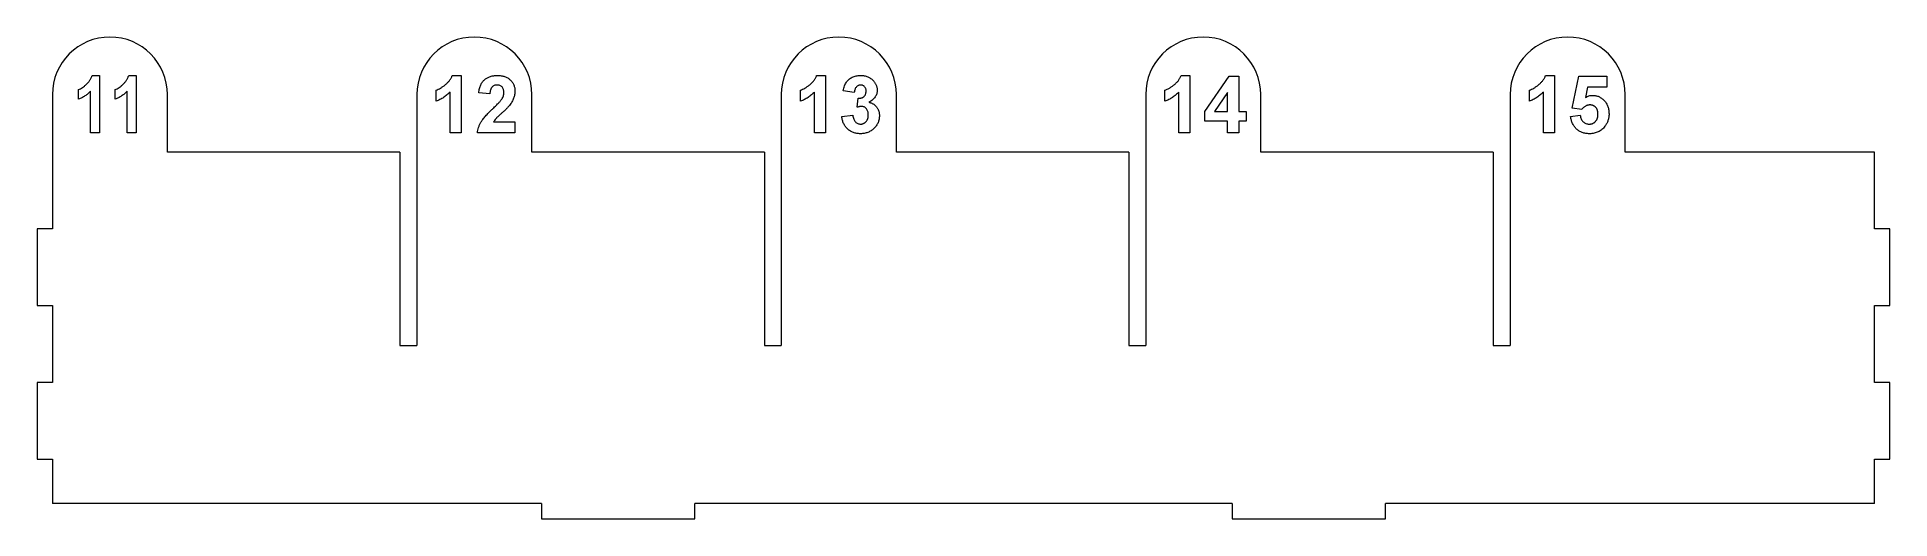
# Model space of a CAD drawing. Header units: millimetres. Extents: x -4 to 479, y 4 to 130.
import ezdxf

# ---------------------------------------------------------------- set-up
doc = ezdxf.new("R2010")
doc.units = ezdxf.units.MM

msp = doc.modelspace()

# ---------------------------------------------------------------- linework, layer by layer
at = {"color": 7, "linetype": 'Continuous', "lineweight": 15}
for p, q in [((6.82, 113.77), (6.82, 116.3)), ((10.35, 120), (12.27, 120)), ((12.27, 120), (12.27, 105)), ((16.36, 113.77), (16.36, 116.3)), ((19.9, 120), (21.82, 120)), ((21.82, 120), (21.82, 105)), ((100, 113.27), (100, 116.15)), ((104.22, 120), (106.54, 120)), ((106.54, 120), (106.54, 105)), ((195, 113.27), (195, 116.15)), ((199.22, 120), (201.54, 120)), ((201.54, 120), (201.54, 105)), ((209.04, 115.58), (206.15, 116.01)), ((290, 113.27), (290, 116.15)), ((294.22, 120), (296.54, 120)), ((296.54, 120), (296.54, 105)), ((300.38, 110.57), (306.73, 119.81)), ((306.73, 119.81), (309.23, 119.81)), ((309.23, 119.81), (309.23, 110.58)), ((385, 113.27), (385, 116.15)), ((389.22, 120), (391.54, 120)), ((391.54, 120), (391.54, 105)), ((396.15, 111.51), (397.88, 119.81)), ((397.88, 119.81), (405.19, 119.81)), ((400.2, 116.92), (399.61, 114.25)), ((405.19, 116.92), (400.2, 116.92)), ((405.19, 119.81), (405.19, 116.92)), ((0, 115), (0, 80)), ((9.94, 105), (9.94, 115.91)), ((19.48, 105), (19.48, 115.91)), ((30, 100), (30, 115)), ((95, 115), (95, 49.6)), ((103.65, 105), (103.65, 115.68)), ((114.04, 115.19), (111.15, 115.47)), ((125, 100), (125, 115)), ((190, 115), (190, 49.6)), ((198.65, 105), (198.65, 115.68)), ((209.81, 111.71), (210.08, 114.04)), ((220, 100), (220, 115)), ((285, 115), (285, 49.6)), ((293.65, 105), (293.65, 115.68)), ((306.35, 115.57), (302.91, 110.58)), ((306.35, 110.58), (306.35, 115.57)), ((315, 100), (315, 115)), ((380, 115), (380, 49.6)), ((388.65, 105), (388.65, 115.68)), ((398.67, 111.15), (396.15, 111.51)), ((410, 100), (410, 115)), ((115, 107.88), (120.58, 107.88)), ((120.58, 107.88), (120.58, 105)), ((205.77, 109.26), (208.65, 109.62)), ((300.38, 108.08), (300.38, 110.57)), ((306.35, 108.08), (300.38, 108.08)), ((302.91, 110.58), (306.35, 110.58)), ((306.35, 105), (306.35, 108.08)), ((309.23, 110.58), (311.15, 110.58)), ((311.15, 108.08), (309.23, 108.08)), ((309.23, 108.08), (309.23, 105)), ((311.15, 110.58), (311.15, 108.08)), ((395.77, 109.29), (398.27, 109.62)), ((12.27, 105), (9.94, 105)), ((21.82, 105), (19.48, 105)), ((106.54, 105), (103.65, 105)), ((120.58, 105), (110.77, 105)), ((201.54, 105), (198.65, 105)), ((296.54, 105), (293.65, 105)), ((309.23, 105), (306.35, 105)), ((391.54, 105), (388.65, 105)), ((90.6, 100), (30, 100)), ((90.6, 100), (90.6, 49.6)), ((185.6, 100), (125, 100)), ((185.6, 100), (185.6, 49.6)), ((280.6, 100), (220, 100)), ((280.6, 100), (280.6, 49.6)), ((375.6, 100), (315, 100)), ((375.6, 100), (375.6, 49.6)), ((475, 100), (410, 100)), ((475, 80), (475, 100)), ((-4, 80), (-4, 60)), ((0, 80), (-4, 80)), ((479, 80), (475, 80)), ((479, 60), (479, 80)), ((-4, 60), (0, 60)), ((0, 60), (0, 40)), ((475, 60), (479, 60)), ((475, 40), (475, 60)), ((90.6, 49.6), (95, 49.6)), ((185.6, 49.6), (190, 49.6)), ((280.6, 49.6), (285, 49.6)), ((375.6, 49.6), (380, 49.6)), ((-4, 40), (-4, 20)), ((0, 40), (-4, 40)), ((479, 40), (475, 40)), ((479, 20), (479, 40)), ((-4, 20), (0, 20)), ((0, 20), (0, 8.4)), ((475, 20), (479, 20)), ((475, 8.4), (475, 20)), ((127.5, 8.4), (0, 8.4)), ((127.5, 8.4), (127.5, 4.4)), ((167.5, 4.4), (167.5, 8.4)), ((307.5, 8.4), (167.5, 8.4)), ((307.5, 8.4), (307.5, 4.4)), ((475, 8.4), (347.5, 8.4)), ((347.5, 4.4), (347.5, 8.4)), ((127.5, 4.4), (167.5, 4.4)), ((307.5, 4.4), (347.5, 4.4))]:
    msp.add_line(p, q, dxfattribs=at)
for centre in [(15, 115), (110, 115), (205, 115), (300, 115), (395, 115)]:
    msp.add_arc(centre, 15, 0, 180, dxfattribs=at)
for points, knots in [([(6.82, 116.3), (6.99, 116.37), (7.34, 116.53), (7.85, 116.84), (8.37, 117.23), (8.79, 117.61), (9.13, 117.94), (9.37, 118.2), (9.58, 118.48), (9.78, 118.77), (9.95, 119.06), (10.11, 119.36), (10.24, 119.68), (10.32, 119.89), (10.35, 120)], [0, 0, 0, 0, 0.1046726, 0.2179224, 0.3405185, 0.4735651, 0.5421968, 0.6097032, 0.6755754, 0.741602, 0.8061045, 0.870958, 0.9351363, 1, 1, 1, 1]), ([(16.36, 116.3), (16.53, 116.37), (16.88, 116.53), (17.39, 116.84), (17.91, 117.23), (18.34, 117.61), (18.67, 117.94), (18.91, 118.2), (19.13, 118.48), (19.32, 118.77), (19.5, 119.06), (19.65, 119.36), (19.79, 119.68), (19.86, 119.89), (19.9, 120)], [0, 0, 0, 0, 0.104673, 0.217922, 0.340519, 0.473565, 0.542197, 0.609703, 0.675575, 0.741602, 0.806105, 0.870958, 0.935136, 1, 1, 1, 1]), ([(100, 116.15), (100.19, 116.23), (100.59, 116.38), (101.19, 116.7), (101.81, 117.09), (102.33, 117.48), (102.74, 117.83), (103.03, 118.11), (103.3, 118.39), (103.53, 118.69), (103.74, 119), (103.93, 119.32), (104.1, 119.65), (104.18, 119.88), (104.22, 120)], [0, 0, 0, 0, 0.104473, 0.218653, 0.342856, 0.479269, 0.549541, 0.617424, 0.683535, 0.748597, 0.812176, 0.874869, 0.937429, 1, 1, 1, 1]), ([(111.15, 115.47), (111.18, 115.67), (111.22, 116.05), (111.33, 116.59), (111.48, 117.09), (111.66, 117.55), (111.86, 117.96), (112.11, 118.34), (112.39, 118.66), (112.7, 118.95), (113.04, 119.2), (113.4, 119.41), (113.78, 119.59), (114.18, 119.74), (114.6, 119.86), (115.04, 119.94), (115.5, 119.99), (115.81, 120), (115.97, 120)], [0, 0, 0, 0, 0.0794357, 0.1540132, 0.2241415, 0.2899342, 0.3527323, 0.4127258, 0.4703027, 0.5271688, 0.5835023, 0.6399482, 0.696585, 0.7537269, 0.812707, 0.8729635, 0.9350349, 1, 1, 1, 1]), ([(115.91, 117.5), (115.78, 117.49), (115.53, 117.48), (115.17, 117.38), (114.86, 117.21), (114.63, 117.01), (114.48, 116.82), (114.38, 116.65), (114.29, 116.46), (114.21, 116.25), (114.15, 116.02), (114.1, 115.76), (114.06, 115.49), (114.05, 115.29), (114.04, 115.19)], [0, 0, 0, 0, 0.116899, 0.225824, 0.330086, 0.435451, 0.490307, 0.548244, 0.610767, 0.677675, 0.749189, 0.826859, 0.910112, 1, 1, 1, 1]), ([(117.69, 115.53), (117.69, 115.68), (117.68, 115.96), (117.59, 116.36), (117.44, 116.71), (117.23, 117), (116.97, 117.22), (116.66, 117.39), (116.3, 117.48), (116.05, 117.49), (115.91, 117.5)], [0, 0, 0, 0, 0.14914, 0.282162, 0.404656, 0.52111, 0.634416, 0.748796, 0.868711, 1, 1, 1, 1]), ([(115.97, 120), (116.15, 120), (116.49, 119.99), (116.98, 119.94), (117.45, 119.84), (117.89, 119.72), (118.3, 119.55), (118.68, 119.35), (119.03, 119.11), (119.35, 118.83), (119.64, 118.54), (119.89, 118.22), (120.1, 117.88), (120.28, 117.52), (120.41, 117.14), (120.51, 116.75), (120.57, 116.34), (120.57, 116.06), (120.58, 115.92)], [0, 0, 0, 0, 0.0756723, 0.1473813, 0.2160847, 0.281698, 0.3454599, 0.4074856, 0.4687313, 0.5297824, 0.5900329, 0.6485481, 0.7059535, 0.7631016, 0.8202894, 0.8784793, 0.9382261, 1, 1, 1, 1]), ([(195, 116.15), (195.19, 116.23), (195.59, 116.38), (196.19, 116.7), (196.81, 117.09), (197.33, 117.48), (197.74, 117.83), (198.03, 118.11), (198.3, 118.39), (198.53, 118.69), (198.74, 119), (198.93, 119.32), (199.1, 119.65), (199.18, 119.88), (199.22, 120)], [0, 0, 0, 0, 0.104473, 0.218653, 0.342856, 0.479269, 0.549541, 0.617424, 0.683535, 0.748597, 0.812176, 0.874869, 0.937429, 1, 1, 1, 1]), ([(206.15, 116.01), (206.2, 116.23), (206.29, 116.65), (206.48, 117.24), (206.7, 117.76), (206.95, 118.22), (207.25, 118.62), (207.61, 118.97), (208.02, 119.28), (208.48, 119.54), (208.98, 119.74), (209.52, 119.9), (210.08, 119.98), (210.46, 119.99), (210.66, 120)], [0, 0, 0, 0, 0.101734, 0.194742, 0.279279, 0.356666, 0.430956, 0.50582, 0.5821, 0.661508, 0.743259, 0.826039, 0.911208, 1, 1, 1, 1]), ([(210.69, 117.5), (210.58, 117.49), (210.38, 117.48), (210.08, 117.38), (209.81, 117.23), (209.58, 117.01), (209.37, 116.73), (209.21, 116.4), (209.1, 116.01), (209.06, 115.72), (209.04, 115.58)], [0, 0, 0, 0, 0.111245, 0.218668, 0.328006, 0.442909, 0.565028, 0.695319, 0.839884, 1, 1, 1, 1]), ([(210.66, 120), (210.83, 120), (211.16, 119.99), (211.64, 119.92), (212.09, 119.82), (212.52, 119.67), (212.93, 119.48), (213.3, 119.25), (213.66, 118.97), (213.87, 118.76), (213.97, 118.65)], [0, 0, 0, 0, 0.1371223, 0.2679124, 0.3935227, 0.5160238, 0.6367752, 0.7569302, 0.8771628, 1, 1, 1, 1]), ([(212.12, 115.9), (212.11, 116.02), (212.1, 116.24), (212.03, 116.55), (211.91, 116.83), (211.73, 117.07), (211.52, 117.26), (211.27, 117.4), (210.99, 117.49), (210.79, 117.5), (210.69, 117.5)], [0, 0, 0, 0, 0.143371, 0.274904, 0.399037, 0.519188, 0.636314, 0.752165, 0.871411, 1, 1, 1, 1]), ([(215, 116.15), (214.99, 115.99), (214.98, 115.68), (214.88, 115.21), (214.71, 114.78), (214.47, 114.37), (214.16, 113.98), (213.78, 113.63), (213.34, 113.29), (213.01, 113.1), (212.84, 113)], [0, 0, 0, 0, 0.119696, 0.235944, 0.350562, 0.467574, 0.588679, 0.716432, 0.853314, 1, 1, 1, 1]), ([(213.97, 118.65), (214.05, 118.56), (214.22, 118.38), (214.43, 118.09), (214.6, 117.79), (214.75, 117.48), (214.86, 117.16), (214.94, 116.83), (214.99, 116.5), (215, 116.27), (215, 116.15)], [0, 0, 0, 0, 0.133198, 0.26308, 0.387661, 0.511507, 0.632386, 0.753259, 0.876102, 1, 1, 1, 1]), ([(290, 116.15), (290.19, 116.23), (290.59, 116.38), (291.19, 116.7), (291.81, 117.09), (292.33, 117.48), (292.74, 117.83), (293.03, 118.11), (293.3, 118.39), (293.53, 118.69), (293.74, 119), (293.93, 119.32), (294.1, 119.65), (294.18, 119.88), (294.22, 120)], [0, 0, 0, 0, 0.104473, 0.218653, 0.342856, 0.479269, 0.549541, 0.617424, 0.683535, 0.748597, 0.812176, 0.874869, 0.937429, 1, 1, 1, 1]), ([(385, 116.15), (385.19, 116.23), (385.59, 116.38), (386.19, 116.7), (386.81, 117.09), (387.33, 117.48), (387.74, 117.83), (388.03, 118.11), (388.3, 118.39), (388.53, 118.69), (388.74, 119), (388.93, 119.32), (389.1, 119.65), (389.18, 119.88), (389.22, 120)], [0, 0, 0, 0, 0.104473, 0.218653, 0.342856, 0.479269, 0.549541, 0.617424, 0.683535, 0.748597, 0.812176, 0.874869, 0.937429, 1, 1, 1, 1]), ([(9.94, 115.91), (9.82, 115.79), (9.6, 115.55), (9.24, 115.22), (8.87, 114.92), (8.48, 114.64), (8.09, 114.38), (7.68, 114.15), (7.26, 113.94), (6.96, 113.83), (6.82, 113.77)], [0, 0, 0, 0, 0.129185, 0.256204, 0.382043, 0.505384, 0.629957, 0.752849, 0.876291, 1, 1, 1, 1]), ([(19.48, 115.91), (19.37, 115.79), (19.14, 115.55), (18.78, 115.22), (18.41, 114.92), (18.03, 114.64), (17.63, 114.38), (17.22, 114.15), (16.8, 113.94), (16.51, 113.83), (16.36, 113.77)], [0, 0, 0, 0, 0.129185, 0.256204, 0.382043, 0.505384, 0.629957, 0.752849, 0.876291, 1, 1, 1, 1]), ([(103.65, 115.68), (103.52, 115.55), (103.26, 115.28), (102.85, 114.91), (102.42, 114.57), (101.97, 114.26), (101.5, 113.97), (101.02, 113.71), (100.52, 113.47), (100.17, 113.34), (100, 113.27)], [0, 0, 0, 0, 0.126571, 0.251425, 0.376425, 0.500093, 0.624181, 0.748133, 0.873869, 1, 1, 1, 1]), ([(110.77, 105), (110.8, 105.25), (110.87, 105.74), (111.07, 106.46), (111.35, 107.16), (111.65, 107.73), (111.94, 108.19), (112.21, 108.57), (112.53, 108.97), (112.9, 109.4), (113.31, 109.86), (113.77, 110.34), (114.28, 110.85), (114.64, 111.2), (114.83, 111.38)], [0, 0, 0, 0, 0.096357, 0.192661, 0.289455, 0.388479, 0.441921, 0.501521, 0.567883, 0.640892, 0.720371, 0.806637, 0.900016, 1, 1, 1, 1]), ([(114.83, 111.38), (114.97, 111.52), (115.26, 111.79), (115.66, 112.18), (116.01, 112.54), (116.32, 112.86), (116.59, 113.14), (116.81, 113.39), (116.98, 113.6), (117.08, 113.74), (117.12, 113.8)], [0, 0, 0, 0, 0.18509, 0.352357, 0.50308, 0.637279, 0.752473, 0.851886, 0.934339, 1, 1, 1, 1]), ([(119.12, 112.16), (119.08, 112.1), (118.98, 111.98), (118.81, 111.79), (118.62, 111.58), (118.4, 111.35), (118.16, 111.11), (117.89, 110.85), (117.58, 110.58), (117.27, 110.29), (116.96, 110), (116.67, 109.74), (116.4, 109.5), (116.18, 109.28), (115.98, 109.09), (115.81, 108.93), (115.68, 108.79), (115.49, 108.58), (115.25, 108.29), (115.08, 108.02), (115, 107.88)], [0, 0, 0, 0, 0.036975, 0.079193, 0.126701, 0.179184, 0.237369, 0.300559, 0.369153, 0.443112, 0.516018, 0.582473, 0.642137, 0.69462, 0.740679, 0.779589, 0.812074, 0.837814, 0.922565, 1, 1, 1, 1]), ([(117.12, 113.8), (117.21, 113.94), (117.38, 114.22), (117.56, 114.66), (117.67, 115.1), (117.68, 115.39), (117.69, 115.53)], [0, 0, 0, 0, 0.272796, 0.526191, 0.766904, 1, 1, 1, 1]), ([(120.58, 115.92), (120.57, 115.76), (120.57, 115.43), (120.5, 114.95), (120.39, 114.48), (120.23, 114.03), (120.03, 113.57), (119.78, 113.1), (119.48, 112.63), (119.24, 112.32), (119.12, 112.16)], [0, 0, 0, 0, 0.119176, 0.236427, 0.352664, 0.469086, 0.589463, 0.717601, 0.854189, 1, 1, 1, 1]), ([(198.65, 115.68), (198.52, 115.55), (198.26, 115.28), (197.85, 114.91), (197.42, 114.57), (196.97, 114.26), (196.5, 113.97), (196.02, 113.71), (195.52, 113.47), (195.17, 113.34), (195, 113.27)], [0, 0, 0, 0, 0.126571, 0.251425, 0.376425, 0.500093, 0.624181, 0.748133, 0.873869, 1, 1, 1, 1]), ([(210.95, 111.92), (210.87, 111.92), (210.69, 111.92), (210.42, 111.87), (210.12, 111.8), (209.91, 111.74), (209.81, 111.71)], [0, 0, 0, 0, 0.213631, 0.452876, 0.713603, 1, 1, 1, 1]), ([(210.08, 114.04), (210.16, 114.04), (210.31, 114.03), (210.54, 114.05), (210.75, 114.09), (210.95, 114.14), (211.13, 114.21), (211.3, 114.3), (211.46, 114.4), (211.64, 114.56), (211.83, 114.8), (212, 115.13), (212.1, 115.5), (212.11, 115.77), (212.12, 115.9)], [0, 0, 0, 0, 0.0763958, 0.1482457, 0.2170085, 0.2814162, 0.3436711, 0.4026077, 0.4616757, 0.5198883, 0.6353225, 0.7502103, 0.8706548, 1, 1, 1, 1]), ([(212.69, 109.68), (212.69, 109.85), (212.67, 110.16), (212.58, 110.6), (212.42, 110.99), (212.2, 111.32), (211.93, 111.59), (211.63, 111.79), (211.3, 111.9), (211.07, 111.92), (210.95, 111.92)], [0, 0, 0, 0, 0.155189, 0.29604, 0.426764, 0.551912, 0.670804, 0.780675, 0.889119, 1, 1, 1, 1]), ([(212.84, 113), (212.94, 112.98), (213.14, 112.93), (213.43, 112.83), (213.71, 112.7), (213.96, 112.57), (214.21, 112.4), (214.43, 112.22), (214.64, 112.01), (214.84, 111.78), (215.01, 111.54), (215.16, 111.29), (215.29, 111.02), (215.4, 110.74), (215.48, 110.44), (215.54, 110.14), (215.57, 109.82), (215.57, 109.6), (215.58, 109.5)], [0, 0, 0, 0, 0.064836, 0.127945, 0.189428, 0.250355, 0.310359, 0.37046, 0.431123, 0.492823, 0.554757, 0.616381, 0.677562, 0.739337, 0.801932, 0.86594, 0.932192, 1, 1, 1, 1]), ([(293.65, 115.68), (293.52, 115.55), (293.26, 115.28), (292.85, 114.91), (292.42, 114.57), (291.97, 114.26), (291.5, 113.97), (291.02, 113.71), (290.52, 113.47), (290.17, 113.34), (290, 113.27)], [0, 0, 0, 0, 0.126571, 0.251425, 0.376425, 0.500093, 0.624181, 0.748133, 0.873869, 1, 1, 1, 1]), ([(388.65, 115.68), (388.52, 115.55), (388.26, 115.28), (387.85, 114.91), (387.42, 114.57), (386.97, 114.26), (386.5, 113.97), (386.02, 113.71), (385.52, 113.47), (385.17, 113.34), (385, 113.27)], [0, 0, 0, 0, 0.126571, 0.251425, 0.376425, 0.500093, 0.624181, 0.748133, 0.873869, 1, 1, 1, 1]), ([(400.77, 112.31), (400.68, 112.3), (400.48, 112.3), (400.2, 112.24), (399.92, 112.15), (399.65, 112.02), (399.39, 111.86), (399.14, 111.66), (398.9, 111.42), (398.75, 111.25), (398.67, 111.15)], [0, 0, 0, 0, 0.116461, 0.232341, 0.348354, 0.467509, 0.590461, 0.718854, 0.855005, 1, 1, 1, 1]), ([(399.61, 114.25), (399.76, 114.33), (400.05, 114.5), (400.52, 114.67), (400.99, 114.79), (401.3, 114.8), (401.46, 114.81)], [0, 0, 0, 0, 0.265013, 0.516088, 0.759917, 1, 1, 1, 1]), ([(402.88, 109.88), (402.88, 109.98), (402.88, 110.17), (402.85, 110.45), (402.81, 110.7), (402.74, 110.94), (402.66, 111.16), (402.56, 111.36), (402.44, 111.54), (402.3, 111.7), (402.15, 111.84), (401.99, 111.97), (401.81, 112.07), (401.63, 112.16), (401.43, 112.23), (401.22, 112.27), (401, 112.3), (400.85, 112.31), (400.77, 112.31)], [0, 0, 0, 0, 0.080764, 0.156089, 0.227188, 0.294739, 0.358853, 0.420009, 0.478956, 0.536764, 0.593893, 0.649743, 0.705545, 0.761182, 0.818489, 0.876654, 0.937348, 1, 1, 1, 1]), ([(401.46, 114.81), (401.61, 114.8), (401.9, 114.8), (402.33, 114.73), (402.74, 114.63), (403.13, 114.48), (403.5, 114.28), (403.86, 114.05), (404.2, 113.77), (404.52, 113.46), (404.82, 113.11), (405.07, 112.73), (405.29, 112.33), (405.47, 111.9), (405.6, 111.45), (405.7, 110.97), (405.76, 110.47), (405.76, 110.12), (405.77, 109.95)], [0, 0, 0, 0, 0.060901, 0.120302, 0.178015, 0.235506, 0.29362, 0.351928, 0.412228, 0.474265, 0.537423, 0.599745, 0.66233, 0.725963, 0.79077, 0.857969, 0.927523, 1, 1, 1, 1]), ([(210.62, 104.81), (210.46, 104.81), (210.14, 104.82), (209.67, 104.88), (209.22, 104.97), (208.79, 105.11), (208.38, 105.28), (208, 105.5), (207.63, 105.75), (207.29, 106.04), (206.98, 106.35), (206.71, 106.7), (206.46, 107.07), (206.25, 107.46), (206.07, 107.88), (205.94, 108.32), (205.83, 108.78), (205.79, 109.1), (205.77, 109.26)], [0, 0, 0, 0, 0.067346, 0.132282, 0.195205, 0.256708, 0.317212, 0.377286, 0.437869, 0.499088, 0.560401, 0.621207, 0.68167, 0.742631, 0.804437, 0.867639, 0.932442, 1, 1, 1, 1]), ([(208.65, 109.62), (208.68, 109.44), (208.73, 109.1), (208.87, 108.64), (209.07, 108.23), (209.32, 107.9), (209.62, 107.63), (209.94, 107.44), (210.3, 107.33), (210.55, 107.31), (210.68, 107.31)], [0, 0, 0, 0, 0.15829, 0.300456, 0.430905, 0.553613, 0.668545, 0.778953, 0.886902, 1, 1, 1, 1]), ([(215.58, 109.5), (215.57, 109.34), (215.57, 109.02), (215.49, 108.56), (215.38, 108.12), (215.23, 107.69), (215.03, 107.28), (214.78, 106.89), (214.49, 106.52), (214.16, 106.17), (213.8, 105.85), (213.41, 105.57), (213, 105.34), (212.56, 105.14), (212.11, 104.99), (211.63, 104.89), (211.13, 104.82), (210.79, 104.81), (210.62, 104.81)], [0, 0, 0, 0, 0.062908, 0.124062, 0.183978, 0.243243, 0.302814, 0.363021, 0.424693, 0.48844, 0.552581, 0.614887, 0.677396, 0.739321, 0.802192, 0.865771, 0.931959, 1, 1, 1, 1]), ([(210.68, 107.31), (210.75, 107.31), (210.89, 107.31), (211.09, 107.34), (211.28, 107.39), (211.47, 107.47), (211.64, 107.56), (211.81, 107.67), (211.97, 107.8), (212.12, 107.95), (212.25, 108.12), (212.37, 108.3), (212.47, 108.49), (212.55, 108.71), (212.62, 108.93), (212.66, 109.17), (212.69, 109.42), (212.69, 109.6), (212.69, 109.68)], [0, 0, 0, 0, 0.059485, 0.117831, 0.174865, 0.231323, 0.287565, 0.344181, 0.40285, 0.463752, 0.525627, 0.587262, 0.650442, 0.715062, 0.782143, 0.8514, 0.924163, 1, 1, 1, 1]), ([(400.68, 104.81), (400.51, 104.81), (400.18, 104.82), (399.7, 104.88), (399.24, 104.97), (398.81, 105.1), (398.4, 105.28), (398.01, 105.48), (397.65, 105.73), (397.31, 106.02), (397.01, 106.33), (396.73, 106.68), (396.49, 107.05), (396.28, 107.45), (396.1, 107.87), (395.96, 108.32), (395.84, 108.8), (395.79, 109.12), (395.77, 109.29)], [0, 0, 0, 0, 0.068682, 0.134105, 0.197568, 0.258695, 0.318942, 0.378353, 0.437733, 0.497736, 0.558122, 0.617717, 0.677888, 0.738932, 0.801002, 0.864959, 0.931352, 1, 1, 1, 1]), ([(398.27, 109.62), (398.3, 109.45), (398.35, 109.12), (398.52, 108.66), (398.75, 108.26), (399.04, 107.92), (399.38, 107.65), (399.75, 107.45), (400.15, 107.33), (400.42, 107.31), (400.56, 107.31)], [0, 0, 0, 0, 0.144356, 0.277981, 0.405676, 0.531791, 0.654121, 0.769534, 0.88397, 1, 1, 1, 1]), ([(400.56, 107.31), (400.64, 107.31), (400.8, 107.31), (401.03, 107.34), (401.25, 107.39), (401.46, 107.46), (401.66, 107.55), (401.86, 107.67), (402.04, 107.8), (402.21, 107.95), (402.37, 108.12), (402.51, 108.31), (402.63, 108.52), (402.72, 108.76), (402.79, 109.01), (402.85, 109.28), (402.88, 109.58), (402.88, 109.78), (402.88, 109.88)], [0, 0, 0, 0, 0.061329, 0.120053, 0.178219, 0.234665, 0.290903, 0.347536, 0.404085, 0.462749, 0.522375, 0.582311, 0.643697, 0.707576, 0.774502, 0.845566, 0.920269, 1, 1, 1, 1]), ([(404.71, 106.74), (404.58, 106.58), (404.34, 106.28), (403.92, 105.89), (403.47, 105.55), (402.98, 105.28), (402.45, 105.07), (401.89, 104.92), (401.3, 104.82), (400.89, 104.81), (400.68, 104.81)], [0, 0, 0, 0, 0.127265, 0.250473, 0.370918, 0.490352, 0.612039, 0.736128, 0.86516, 1, 1, 1, 1]), ([(405.77, 109.95), (405.77, 109.8), (405.76, 109.51), (405.71, 109.07), (405.62, 108.65), (405.51, 108.24), (405.36, 107.85), (405.18, 107.46), (404.96, 107.09), (404.79, 106.86), (404.71, 106.74)], [0, 0, 0, 0, 0.128441, 0.254929, 0.378716, 0.501994, 0.624407, 0.748194, 0.87262, 1, 1, 1, 1])]:
    msp.add_open_spline(points, degree=3, knots=knots, dxfattribs=at)

doc.saveas('drawing.dxf')
